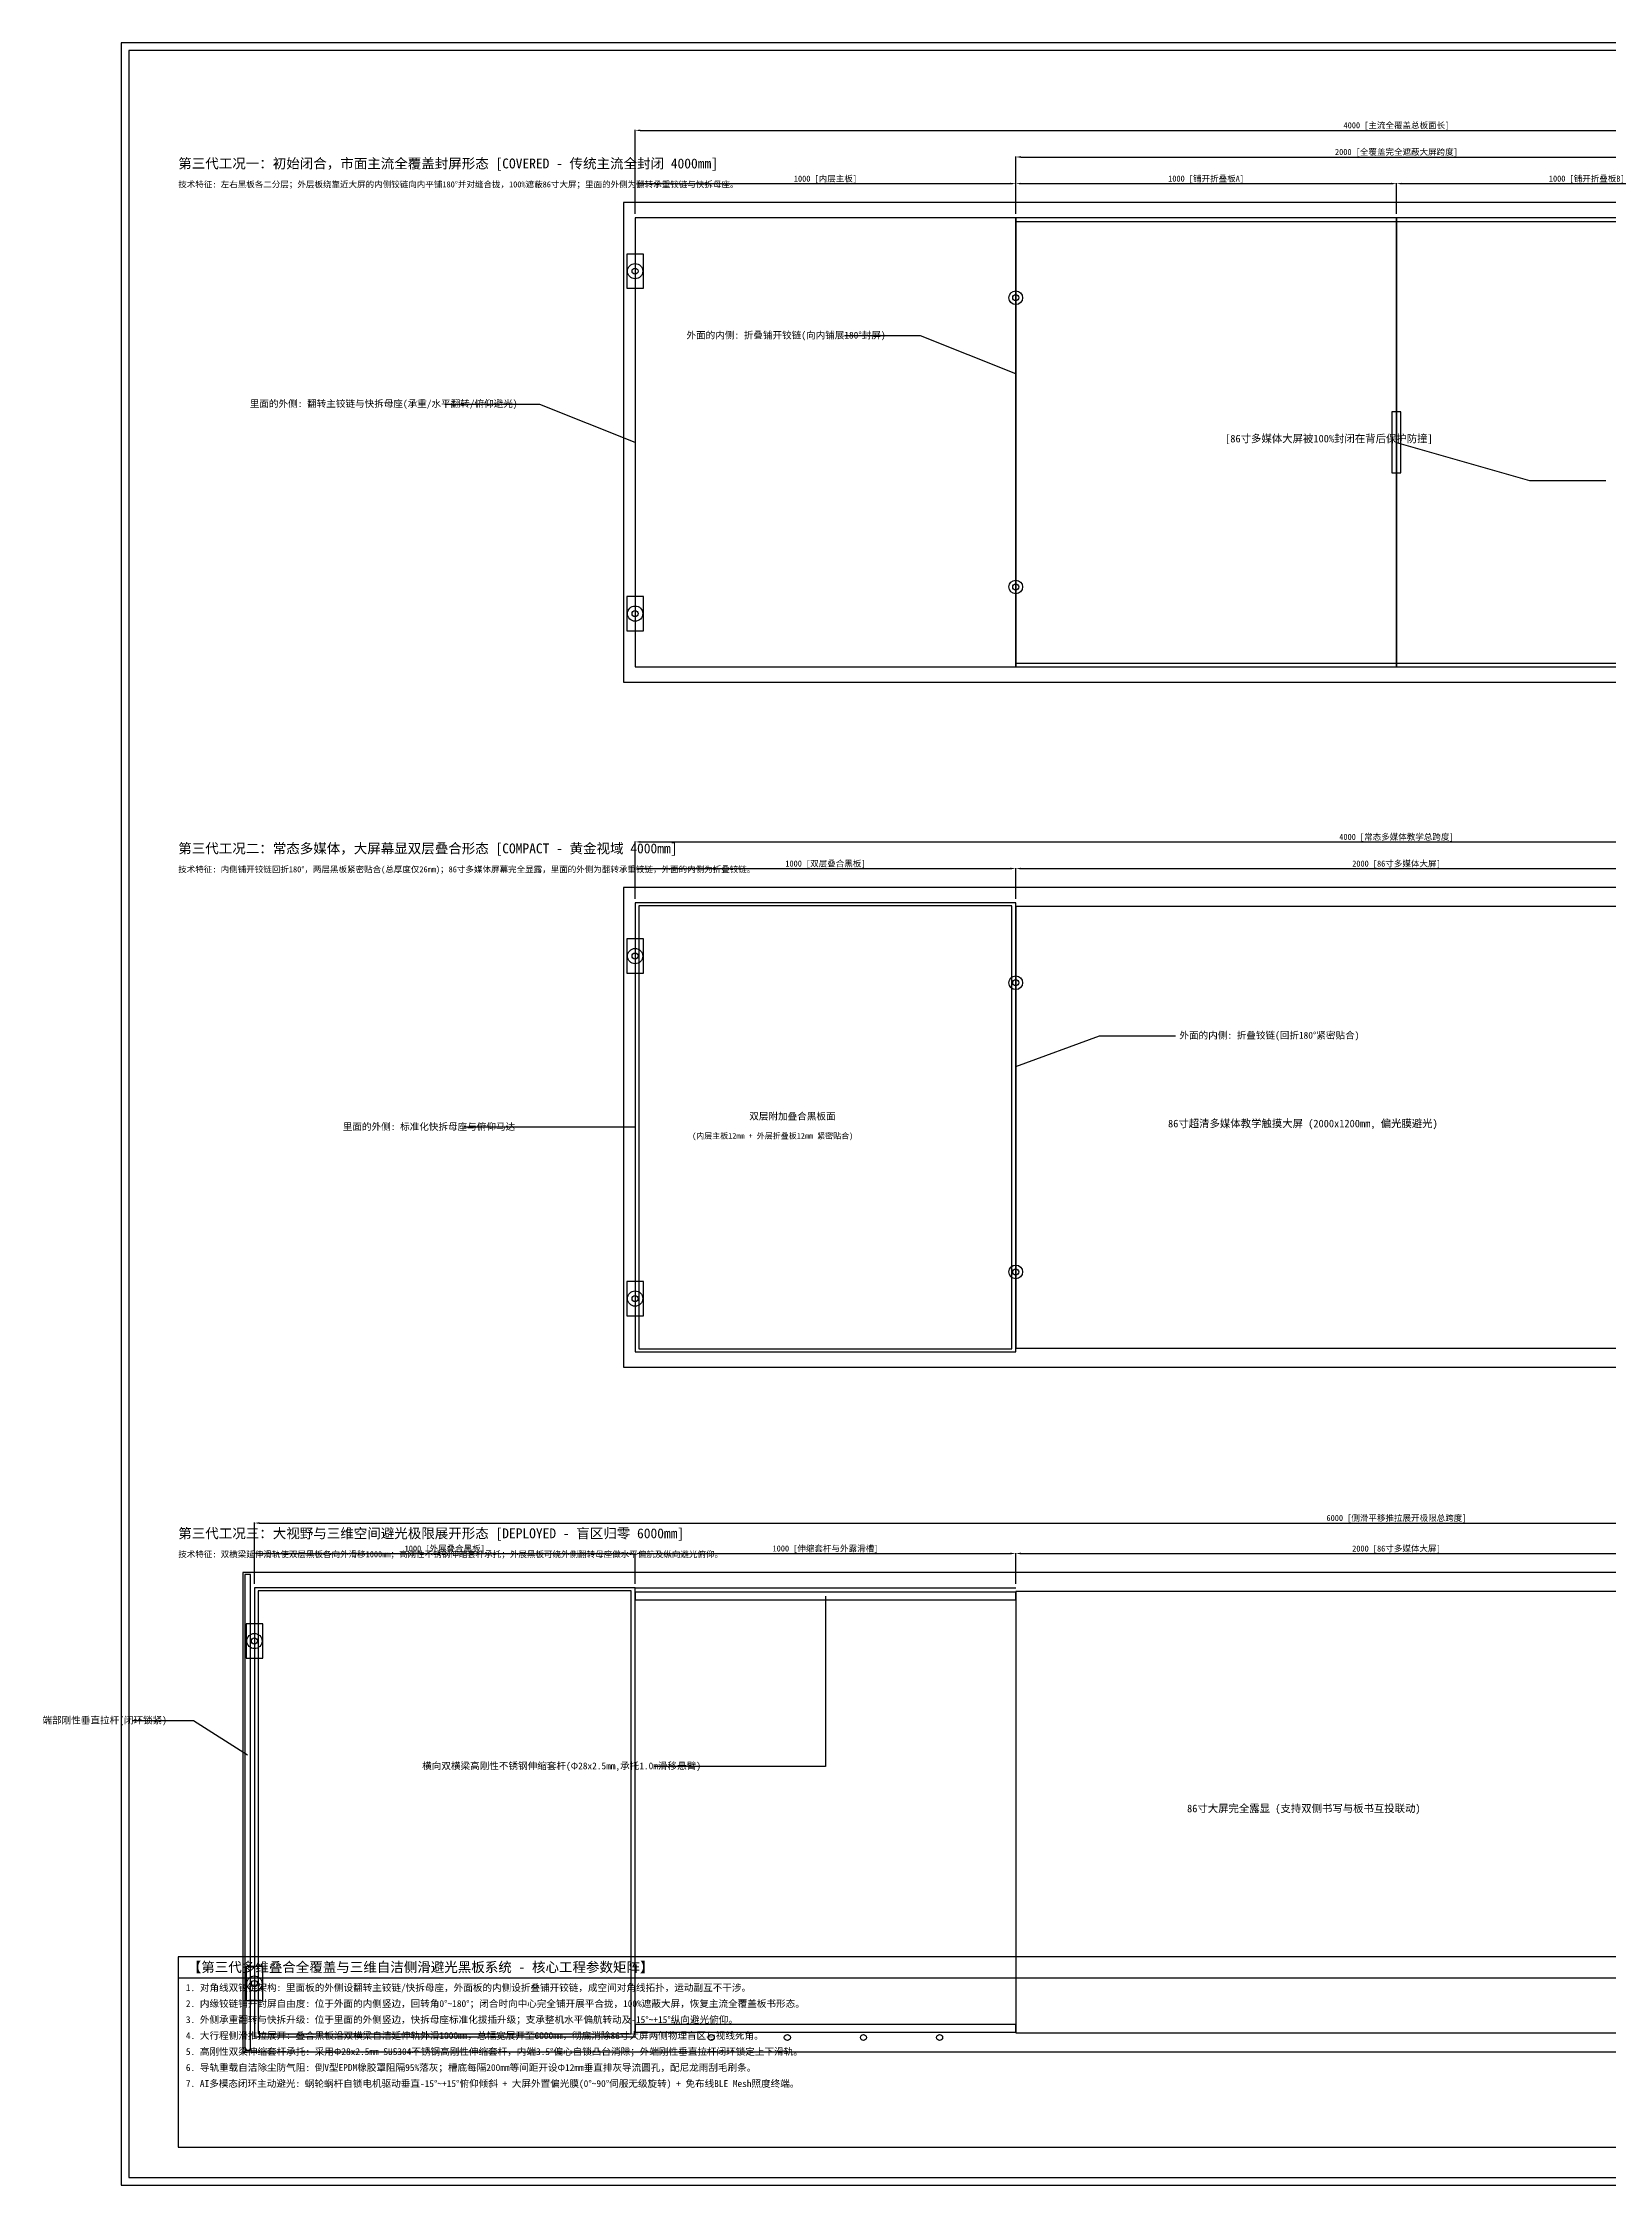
# Model space of a CAD drawing. Header units: millimetres. Extents: x -3556 to 6720, y -280 to 5350.
# Drawn here: x -3556 to 556, y -280 to 5350 of the extents above; entities that cross this region are included whole.
import ezdxf

# ---------------------------------------------------------------- set-up
doc = ezdxf.new("R2010")
doc.units = ezdxf.units.MM
for name, color, linetype in [('01_FRAME_外框型材', 8, 'Continuous'), ('02_SCREEN_多媒体屏', 5, 'Continuous'), ('03_OUTER_BOARD_外主板', 3, 'Continuous'), ('04_INNER_BOARD_内附板', 2, 'Continuous'), ('05_INNER_HINGE_内缘铰链', 6, 'Continuous'), ('06_EXT_RAIL_延伸构件', 1, 'Continuous'), ('07_PITCH_YAW_运动副', 4, 'Continuous'), ('08_DIMS_尺寸标注', 1, 'Continuous'), ('09_TEXT_技术说明', 7, 'Continuous')]:
    doc.layers.add(name, color=color, linetype=linetype)
doc.styles.add('STYLE_GB_CN', font='simhei.ttf')
doc.dimstyles.new('ISO-25', dxfattribs={"dimtxt": 2.5, "dimasz": 2.5, "dimexe": 1.25, "dimexo": 0.625, "dimtad": 1, "dimdsep": 46, "dimtxsty": 'Standard', "dimcen": 2.5, "dimadec": 0, "dimazin": 0, "dimtfac": 1, "dimtmove": 0, "dimatfit": 3, "dimfxl": 1, "dimarcsym": 0})

# ---------------------------------------------------------------- blocks, each defined once
blk = doc.blocks.new('*D1')
at = {"layer": '08_DIMS_尺寸标注', "color": 0, "lineweight": -2, "transparency": 16777216}
for p, q in [((-2000, 4900.6), (-2000, 4981.2)), ((-1986, 4980), (-1014, 4980)), ((-1000, 4900.6), (-1000, 4981.2))]:
    blk.add_line(p, q, dxfattribs=at)
at = {"layer": '08_DIMS_尺寸标注', "color": 0, "transparency": 16777216}
for points in [[(-1986, 4982.3), (-1986, 4977.7), (-2000, 4980)], [(-1014, 4982.3), (-1014, 4977.7), (-1000, 4980)]]:
    blk.add_solid(points, dxfattribs=at)
at = {"layer": 'Defpoints', "color": 0, "transparency": 16777216}
for p in [(-1000, 4980), (-2000, 4900), (-1000, 4900)]:
    blk.add_point(p, dxfattribs=at)
at = {"layer": '08_DIMS_尺寸标注', "color": 0, "transparency": 16777216, "insert": (-1500, 4991.2), "char_height": 16, "attachment_point": 5, "style": 'STYLE_GB_CN'}
blk.add_mtext('1000 [内层主板]', dxfattribs=at)
blk = doc.blocks.new('*D2')
at = {"layer": '08_DIMS_尺寸标注', "color": 0, "lineweight": -2, "transparency": 16777216}
for p, q in [((-1000, 4900.6), (-1000, 4981.2)), ((-986, 4980), (-14, 4980)), ((0, 4900.6), (0, 4981.2))]:
    blk.add_line(p, q, dxfattribs=at)
at = {"layer": '08_DIMS_尺寸标注', "color": 0, "transparency": 16777216}
for points in [[(-986, 4982.3), (-986, 4977.7), (-1000, 4980)], [(-14, 4982.3), (-14, 4977.7), (0, 4980)]]:
    blk.add_solid(points, dxfattribs=at)
at = {"layer": 'Defpoints', "color": 0, "transparency": 16777216}
for p in [(0, 4980), (-1000, 4900), (0, 4900)]:
    blk.add_point(p, dxfattribs=at)
at = {"layer": '08_DIMS_尺寸标注', "color": 0, "transparency": 16777216, "insert": (-500, 4991.3), "char_height": 16, "attachment_point": 5, "style": 'STYLE_GB_CN'}
blk.add_mtext('1000 [铺开折叠板A]', dxfattribs=at)
blk = doc.blocks.new('*D3')
at = {"layer": '08_DIMS_尺寸标注', "color": 0, "lineweight": -2, "transparency": 16777216}
for p, q in [((0, 4900.6), (0, 4981.2)), ((14, 4980), (986, 4980)), ((1000, 4900.6), (1000, 4981.2))]:
    blk.add_line(p, q, dxfattribs=at)
at = {"layer": '08_DIMS_尺寸标注', "color": 0, "transparency": 16777216}
for points in [[(14, 4982.3), (14, 4977.7), (0, 4980)], [(986, 4982.3), (986, 4977.7), (1000, 4980)]]:
    blk.add_solid(points, dxfattribs=at)
at = {"layer": 'Defpoints', "color": 0, "transparency": 16777216}
for p in [(1000, 4980), (0, 4900), (1000, 4900)]:
    blk.add_point(p, dxfattribs=at)
at = {"layer": '08_DIMS_尺寸标注', "color": 0, "transparency": 16777216, "insert": (500, 4991.3), "char_height": 16, "attachment_point": 5, "style": 'STYLE_GB_CN'}
blk.add_mtext('1000 [铺开折叠板B]', dxfattribs=at)
blk = doc.blocks.new('*D5')
at = {"layer": '08_DIMS_尺寸标注', "color": 0, "lineweight": -2, "transparency": 16777216}
for p, q in [((-1000, 4900.6), (-1000, 5051.2)), ((-986, 5050), (986, 5050)), ((1000, 4900.6), (1000, 5051.2))]:
    blk.add_line(p, q, dxfattribs=at)
at = {"layer": '08_DIMS_尺寸标注', "color": 0, "transparency": 16777216}
for points in [[(-986, 5052.3), (-986, 5047.7), (-1000, 5050)], [(986, 5052.3), (986, 5047.7), (1000, 5050)]]:
    blk.add_solid(points, dxfattribs=at)
at = {"layer": 'Defpoints', "color": 0, "transparency": 16777216}
for p in [(1000, 5050), (-1000, 4900), (1000, 4900)]:
    blk.add_point(p, dxfattribs=at)
at = {"layer": '08_DIMS_尺寸标注', "color": 0, "transparency": 16777216, "insert": (0, 5061.4), "char_height": 16, "attachment_point": 5, "style": 'STYLE_GB_CN'}
blk.add_mtext('2000 [全覆盖完全遮蔽大屏跨度]', dxfattribs=at)
blk = doc.blocks.new('*D6')
at = {"layer": '08_DIMS_尺寸标注', "color": 0, "lineweight": -2, "transparency": 16777216}
for p, q in [((-2000, 4900.6), (-2000, 5121.2)), ((-1986, 5120), (1986, 5120)), ((2000, 4900.6), (2000, 5121.2))]:
    blk.add_line(p, q, dxfattribs=at)
at = {"layer": '08_DIMS_尺寸标注', "color": 0, "transparency": 16777216}
for points in [[(-1986, 5122.3), (-1986, 5117.7), (-2000, 5120)], [(1986, 5122.3), (1986, 5117.7), (2000, 5120)]]:
    blk.add_solid(points, dxfattribs=at)
at = {"layer": 'Defpoints', "color": 0, "transparency": 16777216}
for p in [(2000, 5120), (-2000, 4900), (2000, 4900)]:
    blk.add_point(p, dxfattribs=at)
at = {"layer": '08_DIMS_尺寸标注', "color": 0, "transparency": 16777216, "insert": (0, 5131.4), "char_height": 16, "attachment_point": 5, "style": 'STYLE_GB_CN'}
blk.add_mtext('4000 [主流全覆盖总板面长]', dxfattribs=at)
blk = doc.blocks.new('*D7')
at = {"layer": '08_DIMS_尺寸标注', "color": 0, "lineweight": -2, "transparency": 16777216}
for p, q in [((-2000, 3100.6), (-2000, 3181.2)), ((-1986, 3180), (-1014, 3180)), ((-1000, 3100.6), (-1000, 3181.2))]:
    blk.add_line(p, q, dxfattribs=at)
at = {"layer": '08_DIMS_尺寸标注', "color": 0, "transparency": 16777216}
for points in [[(-1986, 3182.3), (-1986, 3177.7), (-2000, 3180)], [(-1014, 3182.3), (-1014, 3177.7), (-1000, 3180)]]:
    blk.add_solid(points, dxfattribs=at)
at = {"layer": 'Defpoints', "color": 0, "transparency": 16777216}
for p in [(-1000, 3180), (-2000, 3100), (-1000, 3100)]:
    blk.add_point(p, dxfattribs=at)
at = {"layer": '08_DIMS_尺寸标注', "color": 0, "transparency": 16777216, "insert": (-1500, 3191.3), "char_height": 16, "attachment_point": 5, "style": 'STYLE_GB_CN'}
blk.add_mtext('1000 [双层叠合黑板]', dxfattribs=at)
blk = doc.blocks.new('*D8')
at = {"layer": '08_DIMS_尺寸标注', "color": 0, "lineweight": -2, "transparency": 16777216}
for p, q in [((-1000, 3100.6), (-1000, 3181.2)), ((-986, 3180), (986, 3180)), ((1000, 3100.6), (1000, 3181.2))]:
    blk.add_line(p, q, dxfattribs=at)
at = {"layer": '08_DIMS_尺寸标注', "color": 0, "transparency": 16777216}
for points in [[(-986, 3182.3), (-986, 3177.7), (-1000, 3180)], [(986, 3182.3), (986, 3177.7), (1000, 3180)]]:
    blk.add_solid(points, dxfattribs=at)
at = {"layer": 'Defpoints', "color": 0, "transparency": 16777216}
for p in [(1000, 3180), (-1000, 3100), (1000, 3100)]:
    blk.add_point(p, dxfattribs=at)
at = {"layer": '08_DIMS_尺寸标注', "color": 0, "transparency": 16777216, "insert": (0, 3191.2), "char_height": 16, "attachment_point": 5, "style": 'STYLE_GB_CN'}
blk.add_mtext('2000 [86寸多媒体大屏]', dxfattribs=at)
blk = doc.blocks.new('*D10')
at = {"layer": '08_DIMS_尺寸标注', "color": 0, "lineweight": -2, "transparency": 16777216}
for p, q in [((-2000, 3100.6), (-2000, 3251.2)), ((-1986, 3250), (1986, 3250)), ((2000, 3100.6), (2000, 3251.2))]:
    blk.add_line(p, q, dxfattribs=at)
at = {"layer": '08_DIMS_尺寸标注', "color": 0, "transparency": 16777216}
for points in [[(-1986, 3252.3), (-1986, 3247.7), (-2000, 3250)], [(1986, 3252.3), (1986, 3247.7), (2000, 3250)]]:
    blk.add_solid(points, dxfattribs=at)
at = {"layer": 'Defpoints', "color": 0, "transparency": 16777216}
for p in [(2000, 3250), (-2000, 3100), (2000, 3100)]:
    blk.add_point(p, dxfattribs=at)
at = {"layer": '08_DIMS_尺寸标注', "color": 0, "transparency": 16777216, "insert": (0, 3261.4), "char_height": 16, "attachment_point": 5, "style": 'STYLE_GB_CN'}
blk.add_mtext('4000 [常态多媒体教学总跨度]', dxfattribs=at)
blk = doc.blocks.new('*D11')
at = {"layer": '08_DIMS_尺寸标注', "color": 0, "lineweight": -2, "transparency": 16777216}
for p, q in [((-3000, 1300.6), (-3000, 1381.2)), ((-2986, 1380), (-2014, 1380)), ((-2000, 1300.6), (-2000, 1381.2))]:
    blk.add_line(p, q, dxfattribs=at)
at = {"layer": '08_DIMS_尺寸标注', "color": 0, "transparency": 16777216}
for points in [[(-2986, 1382.3), (-2986, 1377.7), (-3000, 1380)], [(-2014, 1382.3), (-2014, 1377.7), (-2000, 1380)]]:
    blk.add_solid(points, dxfattribs=at)
at = {"layer": 'Defpoints', "color": 0, "transparency": 16777216}
for p in [(-2000, 1380), (-3000, 1300), (-2000, 1300)]:
    blk.add_point(p, dxfattribs=at)
at = {"layer": '08_DIMS_尺寸标注', "color": 0, "transparency": 16777216, "insert": (-2500, 1391.3), "char_height": 16, "attachment_point": 5, "style": 'STYLE_GB_CN'}
blk.add_mtext('1000 [外展叠合黑板]', dxfattribs=at)
blk = doc.blocks.new('*D12')
at = {"layer": '08_DIMS_尺寸标注', "color": 0, "lineweight": -2, "transparency": 16777216}
for p, q in [((-2000, 1300.6), (-2000, 1381.2)), ((-1986, 1380), (-1014, 1380)), ((-1000, 1300.6), (-1000, 1381.2))]:
    blk.add_line(p, q, dxfattribs=at)
at = {"layer": '08_DIMS_尺寸标注', "color": 0, "transparency": 16777216}
for points in [[(-1986, 1382.3), (-1986, 1377.7), (-2000, 1380)], [(-1014, 1382.3), (-1014, 1377.7), (-1000, 1380)]]:
    blk.add_solid(points, dxfattribs=at)
at = {"layer": 'Defpoints', "color": 0, "transparency": 16777216}
for p in [(-1000, 1380), (-2000, 1300), (-1000, 1300)]:
    blk.add_point(p, dxfattribs=at)
at = {"layer": '08_DIMS_尺寸标注', "color": 0, "transparency": 16777216, "insert": (-1500, 1391.4), "char_height": 16, "attachment_point": 5, "style": 'STYLE_GB_CN'}
blk.add_mtext('1000 [伸缩套杆与外露滑槽]', dxfattribs=at)
blk = doc.blocks.new('*D13')
at = {"layer": '08_DIMS_尺寸标注', "color": 0, "lineweight": -2, "transparency": 16777216}
for p, q in [((-1000, 1300.6), (-1000, 1381.2)), ((-986, 1380), (986, 1380)), ((1000, 1300.6), (1000, 1381.2))]:
    blk.add_line(p, q, dxfattribs=at)
at = {"layer": '08_DIMS_尺寸标注', "color": 0, "transparency": 16777216}
for points in [[(-986, 1382.3), (-986, 1377.7), (-1000, 1380)], [(986, 1382.3), (986, 1377.7), (1000, 1380)]]:
    blk.add_solid(points, dxfattribs=at)
at = {"layer": 'Defpoints', "color": 0, "transparency": 16777216}
for p in [(1000, 1380), (-1000, 1300), (1000, 1300)]:
    blk.add_point(p, dxfattribs=at)
at = {"layer": '08_DIMS_尺寸标注', "color": 0, "transparency": 16777216, "insert": (0, 1391.2), "char_height": 16, "attachment_point": 5, "style": 'STYLE_GB_CN'}
blk.add_mtext('2000 [86寸多媒体大屏]', dxfattribs=at)
blk = doc.blocks.new('*D16')
at = {"layer": '08_DIMS_尺寸标注', "color": 0, "lineweight": -2, "transparency": 16777216}
for p, q in [((-3000, 1300.6), (-3000, 1461.2)), ((-2986, 1460), (2986, 1460)), ((3000, 1300.6), (3000, 1461.2))]:
    blk.add_line(p, q, dxfattribs=at)
at = {"layer": '08_DIMS_尺寸标注', "color": 0, "transparency": 16777216}
for points in [[(-2986, 1462.3), (-2986, 1457.7), (-3000, 1460)], [(2986, 1462.3), (2986, 1457.7), (3000, 1460)]]:
    blk.add_solid(points, dxfattribs=at)
at = {"layer": 'Defpoints', "color": 0, "transparency": 16777216}
for p in [(3000, 1460), (-3000, 1300), (3000, 1300)]:
    blk.add_point(p, dxfattribs=at)
at = {"layer": '08_DIMS_尺寸标注', "color": 0, "transparency": 16777216, "insert": (0, 1471.4), "char_height": 16, "attachment_point": 5, "style": 'STYLE_GB_CN'}
blk.add_mtext('6000 [侧滑平移推拉展开极限总跨度]', dxfattribs=at)
blk = doc.blocks.new('*D17')
at = {"layer": '08_DIMS_尺寸标注', "color": 0, "lineweight": -2, "transparency": 16777216}
for p, q in [((-2000, 4900.6), (-2000, 4981.2)), ((-1986, 4980), (-1014, 4980)), ((-1000, 4900.6), (-1000, 4981.2))]:
    blk.add_line(p, q, dxfattribs=at)
at = {"layer": '08_DIMS_尺寸标注', "color": 0, "transparency": 16777216}
for points in [[(-1986, 4982.3), (-1986, 4977.7), (-2000, 4980)], [(-1014, 4982.3), (-1014, 4977.7), (-1000, 4980)]]:
    blk.add_solid(points, dxfattribs=at)
at = {"layer": 'Defpoints', "color": 0, "transparency": 16777216}
for p in [(-1000, 4980), (-2000, 4900), (-1000, 4900)]:
    blk.add_point(p, dxfattribs=at)
at = {"layer": '08_DIMS_尺寸标注', "color": 0, "transparency": 16777216, "insert": (-1500, 4991.2), "char_height": 16, "attachment_point": 5, "style": 'STYLE_GB_CN'}
blk.add_mtext('1000 [内层主板]', dxfattribs=at)
blk = doc.blocks.new('*D18')
at = {"layer": '08_DIMS_尺寸标注', "color": 0, "lineweight": -2, "transparency": 16777216}
for p, q in [((-1000, 4900.6), (-1000, 4981.2)), ((-986, 4980), (-14, 4980)), ((0, 4900.6), (0, 4981.2))]:
    blk.add_line(p, q, dxfattribs=at)
at = {"layer": '08_DIMS_尺寸标注', "color": 0, "transparency": 16777216}
for points in [[(-986, 4982.3), (-986, 4977.7), (-1000, 4980)], [(-14, 4982.3), (-14, 4977.7), (0, 4980)]]:
    blk.add_solid(points, dxfattribs=at)
at = {"layer": 'Defpoints', "color": 0, "transparency": 16777216}
for p in [(0, 4980), (-1000, 4900), (0, 4900)]:
    blk.add_point(p, dxfattribs=at)
at = {"layer": '08_DIMS_尺寸标注', "color": 0, "transparency": 16777216, "insert": (-500, 4991.3), "char_height": 16, "attachment_point": 5, "style": 'STYLE_GB_CN'}
blk.add_mtext('1000 [铺开折叠板A]', dxfattribs=at)
blk = doc.blocks.new('*D19')
at = {"layer": '08_DIMS_尺寸标注', "color": 0, "lineweight": -2, "transparency": 16777216}
for p, q in [((0, 4900.6), (0, 4981.2)), ((14, 4980), (986, 4980)), ((1000, 4900.6), (1000, 4981.2))]:
    blk.add_line(p, q, dxfattribs=at)
at = {"layer": '08_DIMS_尺寸标注', "color": 0, "transparency": 16777216}
for points in [[(14, 4982.3), (14, 4977.7), (0, 4980)], [(986, 4982.3), (986, 4977.7), (1000, 4980)]]:
    blk.add_solid(points, dxfattribs=at)
at = {"layer": 'Defpoints', "color": 0, "transparency": 16777216}
for p in [(1000, 4980), (0, 4900), (1000, 4900)]:
    blk.add_point(p, dxfattribs=at)
at = {"layer": '08_DIMS_尺寸标注', "color": 0, "transparency": 16777216, "insert": (500, 4991.3), "char_height": 16, "attachment_point": 5, "style": 'STYLE_GB_CN'}
blk.add_mtext('1000 [铺开折叠板B]', dxfattribs=at)
blk = doc.blocks.new('*D21')
at = {"layer": '08_DIMS_尺寸标注', "color": 0, "lineweight": -2, "transparency": 16777216}
for p, q in [((-1000, 4900.6), (-1000, 5051.2)), ((-986, 5050), (986, 5050)), ((1000, 4900.6), (1000, 5051.2))]:
    blk.add_line(p, q, dxfattribs=at)
at = {"layer": '08_DIMS_尺寸标注', "color": 0, "transparency": 16777216}
for points in [[(-986, 5052.3), (-986, 5047.7), (-1000, 5050)], [(986, 5052.3), (986, 5047.7), (1000, 5050)]]:
    blk.add_solid(points, dxfattribs=at)
at = {"layer": 'Defpoints', "color": 0, "transparency": 16777216}
for p in [(1000, 5050), (-1000, 4900), (1000, 4900)]:
    blk.add_point(p, dxfattribs=at)
at = {"layer": '08_DIMS_尺寸标注', "color": 0, "transparency": 16777216, "insert": (0, 5061.4), "char_height": 16, "attachment_point": 5, "style": 'STYLE_GB_CN'}
blk.add_mtext('2000 [全覆盖完全遮蔽大屏跨度]', dxfattribs=at)
blk = doc.blocks.new('*D22')
at = {"layer": '08_DIMS_尺寸标注', "color": 0, "lineweight": -2, "transparency": 16777216}
for p, q in [((-2000, 4900.6), (-2000, 5121.2)), ((-1986, 5120), (1986, 5120)), ((2000, 4900.6), (2000, 5121.2))]:
    blk.add_line(p, q, dxfattribs=at)
at = {"layer": '08_DIMS_尺寸标注', "color": 0, "transparency": 16777216}
for points in [[(-1986, 5122.3), (-1986, 5117.7), (-2000, 5120)], [(1986, 5122.3), (1986, 5117.7), (2000, 5120)]]:
    blk.add_solid(points, dxfattribs=at)
at = {"layer": 'Defpoints', "color": 0, "transparency": 16777216}
for p in [(2000, 5120), (-2000, 4900), (2000, 4900)]:
    blk.add_point(p, dxfattribs=at)
at = {"layer": '08_DIMS_尺寸标注', "color": 0, "transparency": 16777216, "insert": (0, 5131.4), "char_height": 16, "attachment_point": 5, "style": 'STYLE_GB_CN'}
blk.add_mtext('4000 [主流全覆盖总板面长]', dxfattribs=at)
blk = doc.blocks.new('*D23')
at = {"layer": '08_DIMS_尺寸标注', "color": 0, "lineweight": -2, "transparency": 16777216}
for p, q in [((-2000, 3100.6), (-2000, 3181.2)), ((-1986, 3180), (-1014, 3180)), ((-1000, 3100.6), (-1000, 3181.2))]:
    blk.add_line(p, q, dxfattribs=at)
at = {"layer": '08_DIMS_尺寸标注', "color": 0, "transparency": 16777216}
for points in [[(-1986, 3182.3), (-1986, 3177.7), (-2000, 3180)], [(-1014, 3182.3), (-1014, 3177.7), (-1000, 3180)]]:
    blk.add_solid(points, dxfattribs=at)
at = {"layer": 'Defpoints', "color": 0, "transparency": 16777216}
for p in [(-1000, 3180), (-2000, 3100), (-1000, 3100)]:
    blk.add_point(p, dxfattribs=at)
at = {"layer": '08_DIMS_尺寸标注', "color": 0, "transparency": 16777216, "insert": (-1500, 3191.3), "char_height": 16, "attachment_point": 5, "style": 'STYLE_GB_CN'}
blk.add_mtext('1000 [双层叠合黑板]', dxfattribs=at)
blk = doc.blocks.new('*D24')
at = {"layer": '08_DIMS_尺寸标注', "color": 0, "lineweight": -2, "transparency": 16777216}
for p, q in [((-1000, 3100.6), (-1000, 3181.2)), ((-986, 3180), (986, 3180)), ((1000, 3100.6), (1000, 3181.2))]:
    blk.add_line(p, q, dxfattribs=at)
at = {"layer": '08_DIMS_尺寸标注', "color": 0, "transparency": 16777216}
for points in [[(-986, 3182.3), (-986, 3177.7), (-1000, 3180)], [(986, 3182.3), (986, 3177.7), (1000, 3180)]]:
    blk.add_solid(points, dxfattribs=at)
at = {"layer": 'Defpoints', "color": 0, "transparency": 16777216}
for p in [(1000, 3180), (-1000, 3100), (1000, 3100)]:
    blk.add_point(p, dxfattribs=at)
at = {"layer": '08_DIMS_尺寸标注', "color": 0, "transparency": 16777216, "insert": (0, 3191.2), "char_height": 16, "attachment_point": 5, "style": 'STYLE_GB_CN'}
blk.add_mtext('2000 [86寸多媒体大屏]', dxfattribs=at)
blk = doc.blocks.new('*D26')
at = {"layer": '08_DIMS_尺寸标注', "color": 0, "lineweight": -2, "transparency": 16777216}
for p, q in [((-2000, 3100.6), (-2000, 3251.2)), ((-1986, 3250), (1986, 3250)), ((2000, 3100.6), (2000, 3251.2))]:
    blk.add_line(p, q, dxfattribs=at)
at = {"layer": '08_DIMS_尺寸标注', "color": 0, "transparency": 16777216}
for points in [[(-1986, 3252.3), (-1986, 3247.7), (-2000, 3250)], [(1986, 3252.3), (1986, 3247.7), (2000, 3250)]]:
    blk.add_solid(points, dxfattribs=at)
at = {"layer": 'Defpoints', "color": 0, "transparency": 16777216}
for p in [(2000, 3250), (-2000, 3100), (2000, 3100)]:
    blk.add_point(p, dxfattribs=at)
at = {"layer": '08_DIMS_尺寸标注', "color": 0, "transparency": 16777216, "insert": (0, 3261.4), "char_height": 16, "attachment_point": 5, "style": 'STYLE_GB_CN'}
blk.add_mtext('4000 [常态多媒体教学总跨度]', dxfattribs=at)
blk = doc.blocks.new('*D27')
at = {"layer": '08_DIMS_尺寸标注', "color": 0, "lineweight": -2, "transparency": 16777216}
for p, q in [((-3000, 1300.6), (-3000, 1381.2)), ((-2986, 1380), (-2014, 1380)), ((-2000, 1300.6), (-2000, 1381.2))]:
    blk.add_line(p, q, dxfattribs=at)
at = {"layer": '08_DIMS_尺寸标注', "color": 0, "transparency": 16777216}
for points in [[(-2986, 1382.3), (-2986, 1377.7), (-3000, 1380)], [(-2014, 1382.3), (-2014, 1377.7), (-2000, 1380)]]:
    blk.add_solid(points, dxfattribs=at)
at = {"layer": 'Defpoints', "color": 0, "transparency": 16777216}
for p in [(-2000, 1380), (-3000, 1300), (-2000, 1300)]:
    blk.add_point(p, dxfattribs=at)
at = {"layer": '08_DIMS_尺寸标注', "color": 0, "transparency": 16777216, "insert": (-2500, 1391.3), "char_height": 16, "attachment_point": 5, "style": 'STYLE_GB_CN'}
blk.add_mtext('1000 [外展叠合黑板]', dxfattribs=at)
blk = doc.blocks.new('*D28')
at = {"layer": '08_DIMS_尺寸标注', "color": 0, "lineweight": -2, "transparency": 16777216}
for p, q in [((-2000, 1300.6), (-2000, 1381.2)), ((-1986, 1380), (-1014, 1380)), ((-1000, 1300.6), (-1000, 1381.2))]:
    blk.add_line(p, q, dxfattribs=at)
at = {"layer": '08_DIMS_尺寸标注', "color": 0, "transparency": 16777216}
for points in [[(-1986, 1382.3), (-1986, 1377.7), (-2000, 1380)], [(-1014, 1382.3), (-1014, 1377.7), (-1000, 1380)]]:
    blk.add_solid(points, dxfattribs=at)
at = {"layer": 'Defpoints', "color": 0, "transparency": 16777216}
for p in [(-1000, 1380), (-2000, 1300), (-1000, 1300)]:
    blk.add_point(p, dxfattribs=at)
at = {"layer": '08_DIMS_尺寸标注', "color": 0, "transparency": 16777216, "insert": (-1500, 1391.4), "char_height": 16, "attachment_point": 5, "style": 'STYLE_GB_CN'}
blk.add_mtext('1000 [伸缩套杆与外露滑槽]', dxfattribs=at)
blk = doc.blocks.new('*D29')
at = {"layer": '08_DIMS_尺寸标注', "color": 0, "lineweight": -2, "transparency": 16777216}
for p, q in [((-1000, 1300.6), (-1000, 1381.2)), ((-986, 1380), (986, 1380)), ((1000, 1300.6), (1000, 1381.2))]:
    blk.add_line(p, q, dxfattribs=at)
at = {"layer": '08_DIMS_尺寸标注', "color": 0, "transparency": 16777216}
for points in [[(-986, 1382.3), (-986, 1377.7), (-1000, 1380)], [(986, 1382.3), (986, 1377.7), (1000, 1380)]]:
    blk.add_solid(points, dxfattribs=at)
at = {"layer": 'Defpoints', "color": 0, "transparency": 16777216}
for p in [(1000, 1380), (-1000, 1300), (1000, 1300)]:
    blk.add_point(p, dxfattribs=at)
at = {"layer": '08_DIMS_尺寸标注', "color": 0, "transparency": 16777216, "insert": (0, 1391.2), "char_height": 16, "attachment_point": 5, "style": 'STYLE_GB_CN'}
blk.add_mtext('2000 [86寸多媒体大屏]', dxfattribs=at)
blk = doc.blocks.new('*D32')
at = {"layer": '08_DIMS_尺寸标注', "color": 0, "lineweight": -2, "transparency": 16777216}
for p, q in [((-3000, 1300.6), (-3000, 1461.2)), ((-2986, 1460), (2986, 1460)), ((3000, 1300.6), (3000, 1461.2))]:
    blk.add_line(p, q, dxfattribs=at)
at = {"layer": '08_DIMS_尺寸标注', "color": 0, "transparency": 16777216}
for points in [[(-2986, 1462.3), (-2986, 1457.7), (-3000, 1460)], [(2986, 1462.3), (2986, 1457.7), (3000, 1460)]]:
    blk.add_solid(points, dxfattribs=at)
at = {"layer": 'Defpoints', "color": 0, "transparency": 16777216}
for p in [(3000, 1460), (-3000, 1300), (3000, 1300)]:
    blk.add_point(p, dxfattribs=at)
at = {"layer": '08_DIMS_尺寸标注', "color": 0, "transparency": 16777216, "insert": (0, 1471.4), "char_height": 16, "attachment_point": 5, "style": 'STYLE_GB_CN'}
blk.add_mtext('6000 [侧滑平移推拉展开极限总跨度]', dxfattribs=at)

msp = doc.modelspace()

# ---------------------------------------------------------------- linework, layer by layer
at = {"layer": '01_FRAME_外框型材', "color": 8}
msp.add_line((-3200, 265), (1300, 265), dxfattribs=at)
msp.add_line((-3200, 265), (1300, 265), dxfattribs=at)
for points in [[(-3350, -280), (6720, -280), (6720, 5350), (-3350, 5350)], [(-3350, -280), (6720, -280), (6720, 5350), (-3350, 5350)], [(-3330, -260), (6700, -260), (6700, 5330), (-3330, 5330)], [(-3330, -260), (6700, -260), (6700, 5330), (-3330, 5330)], [(-2030, 3670), (2030, 3670), (2030, 4930), (-2030, 4930)], [(-2030, 3670), (2030, 3670), (2030, 4930), (-2030, 4930)], [(-12, 4220), (12, 4220), (12, 4380), (-12, 4380)], [(-12, 4220), (12, 4220), (12, 4380), (-12, 4380)], [(-2030, 1870), (2030, 1870), (2030, 3130), (-2030, 3130)], [(-2030, 1870), (2030, 1870), (2030, 3130), (-2030, 3130)], [(-3030, 70), (3030, 70), (3030, 1330), (-3030, 1330)], [(-3030, 70), (3030, 70), (3030, 1330), (-3030, 1330)], [(-3200, -180), (1300, -180), (1300, 320), (-3200, 320)], [(-3200, -180), (1300, -180), (1300, 320), (-3200, 320)]]:
    msp.add_lwpolyline(points, close=True, dxfattribs=at)
at = {"layer": '02_SCREEN_多媒体屏', "color": 5}
for points in [[(-1000, 3720), (1000, 3720), (1000, 4880), (-1000, 4880)], [(-1000, 3720), (1000, 3720), (1000, 4880), (-1000, 4880)], [(-1000, 1920), (1000, 1920), (1000, 3080), (-1000, 3080)], [(-1000, 1920), (1000, 1920), (1000, 3080), (-1000, 3080)], [(-1000, 120), (1000, 120), (1000, 1280), (-1000, 1280)], [(-1000, 120), (1000, 120), (1000, 1280), (-1000, 1280)]]:
    msp.add_lwpolyline(points, close=True, dxfattribs=at)
at = {"layer": '03_OUTER_BOARD_外主板', "color": 3}
for points in [[(-2000, 3710), (-1000, 3710), (-1000, 4890), (-2000, 4890)], [(-2000, 3710), (-1000, 3710), (-1000, 4890), (-2000, 4890)], [(-2000, 1910), (-1000, 1910), (-1000, 3090), (-2000, 3090)], [(-2000, 1910), (-1000, 1910), (-1000, 3090), (-2000, 3090)], [(-3000, 110), (-2000, 110), (-2000, 1290), (-3000, 1290)], [(-3000, 110), (-2000, 110), (-2000, 1290), (-3000, 1290)]]:
    msp.add_lwpolyline(points, close=True, dxfattribs=at)
at = {"layer": '04_INNER_BOARD_内附板', "color": 2}
for points in [[(-1000, 3710), (0, 3710), (0, 4890), (-1000, 4890)], [(-1000, 3710), (0, 3710), (0, 4890), (-1000, 4890)], [(0, 3710), (1000, 3710), (1000, 4890), (0, 4890)], [(0, 3710), (1000, 3710), (1000, 4890), (0, 4890)], [(-1990, 1918), (-1010, 1918), (-1010, 3082), (-1990, 3082)], [(-1990, 1918), (-1010, 1918), (-1010, 3082), (-1990, 3082)], [(-2990, 118), (-2010, 118), (-2010, 1282), (-2990, 1282)], [(-2990, 118), (-2010, 118), (-2010, 1282), (-2990, 1282)]]:
    msp.add_lwpolyline(points, close=True, dxfattribs=at)
at = {"layer": '05_INNER_HINGE_内缘铰链', "color": 6}
msp.add_line((-2000, 1290), (-1000, 1290), dxfattribs=at)
msp.add_line((-2000, 1290), (-1000, 1290), dxfattribs=at)
for centre, radius in [((-1000, 4680), 18), ((-1000, 4680), 18), ((-1000, 4680), 8), ((-1000, 4680), 8), ((-1000, 3920), 18), ((-1000, 3920), 18), ((-1000, 3920), 8), ((-1000, 3920), 8), ((-1000, 2880), 18), ((-1000, 2880), 18), ((-1000, 2880), 8), ((-1000, 2880), 8), ((-1000, 2120), 18), ((-1000, 2120), 18), ((-1000, 2120), 8), ((-1000, 2120), 8), ((-1800, 108), 8), ((-1800, 108), 8), ((-1600, 108), 8), ((-1600, 108), 8), ((-1400, 108), 8), ((-1400, 108), 8), ((-1200, 108), 8), ((-1200, 108), 8)]:
    msp.add_circle(centre, radius, dxfattribs=at)
at = {"layer": '06_EXT_RAIL_延伸构件', "color": 1}
for points in [[(-3025, 75), (-3010, 75), (-3010, 1325), (-3025, 1325)], [(-3025, 75), (-3010, 75), (-3010, 1325), (-3025, 1325)], [(-2000, 1258), (-1000, 1258), (-1000, 1278), (-2000, 1278)], [(-2000, 1258), (-1000, 1258), (-1000, 1278), (-2000, 1278)], [(-2000, 122), (-1000, 122), (-1000, 142), (-2000, 142)], [(-2000, 122), (-1000, 122), (-1000, 142), (-2000, 142)]]:
    msp.add_lwpolyline(points, close=True, dxfattribs=at)
at = {"layer": '07_PITCH_YAW_运动副', "color": 4}
for points in [[(-2022, 4705), (-1978, 4705), (-1978, 4795), (-2022, 4795)], [(-2022, 4705), (-1978, 4705), (-1978, 4795), (-2022, 4795)], [(-2022, 3805), (-1978, 3805), (-1978, 3895), (-2022, 3895)], [(-2022, 3805), (-1978, 3805), (-1978, 3895), (-2022, 3895)], [(-2022, 2905), (-1978, 2905), (-1978, 2995), (-2022, 2995)], [(-2022, 2905), (-1978, 2905), (-1978, 2995), (-2022, 2995)], [(-2022, 2005), (-1978, 2005), (-1978, 2095), (-2022, 2095)], [(-2022, 2005), (-1978, 2005), (-1978, 2095), (-2022, 2095)], [(-3022, 1105), (-2978, 1105), (-2978, 1195), (-3022, 1195)], [(-3022, 1105), (-2978, 1105), (-2978, 1195), (-3022, 1195)], [(-3022, 205), (-2978, 205), (-2978, 295), (-3022, 295)], [(-3022, 205), (-2978, 205), (-2978, 295), (-3022, 295)]]:
    msp.add_lwpolyline(points, close=True, dxfattribs=at)
for centre, radius in [((-2000, 4750), 20), ((-2000, 4750), 20), ((-2000, 4750), 8), ((-2000, 4750), 8), ((-2000, 3850), 20), ((-2000, 3850), 20), ((-2000, 3850), 8), ((-2000, 3850), 8), ((-2000, 2950), 20), ((-2000, 2950), 20), ((-2000, 2950), 8), ((-2000, 2950), 8), ((-2000, 2050), 20), ((-2000, 2050), 20), ((-2000, 2050), 8), ((-2000, 2050), 8), ((-3000, 1150), 20), ((-3000, 1150), 20), ((-3000, 1150), 8), ((-3000, 1150), 8), ((-3000, 250), 20), ((-3000, 250), 20), ((-3000, 250), 8), ((-3000, 250), 8)]:
    msp.add_circle(centre, radius, dxfattribs=at)
at = {"layer": '09_TEXT_技术说明'}
for p, q in [((-1250, 4580), (-1450, 4580)), ((-1250, 4580), (-1450, 4580)), ((-1000, 4480), (-1250, 4580)), ((-1000, 4480), (-1250, 4580)), ((-2250, 4400), (-2500, 4400)), ((-2250, 4400), (-2500, 4400)), ((-2000, 4300), (-2250, 4400)), ((-2000, 4300), (-2250, 4400)), ((0, 4300), (350, 4200)), ((0, 4300), (350, 4200)), ((350, 4200), (550, 4200)), ((350, 4200), (550, 4200)), ((-1000, 2660), (-780, 2740)), ((-1000, 2660), (-780, 2740)), ((-780, 2740), (-580, 2740)), ((-780, 2740), (-580, 2740)), ((-2250, 2500), (-2450, 2500)), ((-2250, 2500), (-2450, 2500)), ((-2000, 2500), (-2250, 2500)), ((-2000, 2500), (-2250, 2500)), ((-1500, 1268), (-1500, 820)), ((-1500, 1268), (-1500, 820)), ((-3160, 940), (-3320, 940)), ((-3160, 940), (-3320, 940)), ((-3018, 850), (-3160, 940)), ((-3018, 850), (-3160, 940)), ((-1500, 820), (-1950, 820)), ((-1500, 820), (-1950, 820))]:
    msp.add_line(p, q, dxfattribs=at)

# ---------------------------------------------------------------- texts
at = {"layer": '02_SCREEN_多媒体屏', "color": 5, "style": 'STYLE_GB_CN'}
for s, p in [('[86寸多媒体大屏被100%封闭在背后保护防撞]', (-450, 4300)), ('[86寸多媒体大屏被100%封闭在背后保护防撞]', (-450, 4300)), ('86寸超清多媒体教学触摸大屏 (2000x1200mm, 偏光膜避光)', (-600, 2500)), ('86寸超清多媒体教学触摸大屏 (2000x1200mm, 偏光膜避光)', (-600, 2500)), ('86寸大屏完全露显 (支持双侧书写与板书互投联动)', (-550, 700)), ('86寸大屏完全露显 (支持双侧书写与板书互投联动)', (-550, 700))]:
    msp.add_text(s, height=20, dxfattribs=at).set_placement(p)
at = {"layer": '03_OUTER_BOARD_外主板', "color": 3, "style": 'STYLE_GB_CN'}
msp.add_text('双层附加叠合黑板面', height=18, dxfattribs=at).set_placement((-1700, 2520))
msp.add_text('双层附加叠合黑板面', height=18, dxfattribs=at).set_placement((-1700, 2520))
at = {"layer": '04_INNER_BOARD_内附板', "color": 2, "style": 'STYLE_GB_CN'}
msp.add_text('(内层主板12mm + 外层折叠板12mm 紧密贴合)', height=15, dxfattribs=at).set_placement((-1850, 2470))
msp.add_text('(内层主板12mm + 外层折叠板12mm 紧密贴合)', height=15, dxfattribs=at).set_placement((-1850, 2470))
at = {"layer": '09_TEXT_技术说明', "color": 7, "style": 'STYLE_GB_CN'}
for s, height, p in [('第三代工况一：初始闭合，市面主流全覆盖封屏形态 [COVERED - 传统主流全封闭 4000mm]', 26, (-3200, 5020)), ('第三代工况一：初始闭合，市面主流全覆盖封屏形态 [COVERED - 传统主流全封闭 4000mm]', 26, (-3200, 5020)), ('技术特征: 左右黑板各二分层；外层板绕靠近大屏的内侧铰链向内平铺180°并对缝合拢，100%遮蔽86寸大屏；里面的外侧为翻转承重铰链与快拆母座。', 16, (-3200, 4970)), ('技术特征: 左右黑板各二分层；外层板绕靠近大屏的内侧铰链向内平铺180°并对缝合拢，100%遮蔽86寸大屏；里面的外侧为翻转承重铰链与快拆母座。', 16, (-3200, 4970)), ('第三代工况二：常态多媒体，大屏幕显双层叠合形态 [COMPACT - 黄金视域 4000mm]', 26, (-3200, 3220)), ('第三代工况二：常态多媒体，大屏幕显双层叠合形态 [COMPACT - 黄金视域 4000mm]', 26, (-3200, 3220)), ('技术特征: 内侧铺开铰链回折180°，两层黑板紧密贴合(总厚度仅26mm)；86寸多媒体屏幕完全显露，里面的外侧为翻转承重铰链，外面的内侧为折叠铰链。', 16, (-3200, 3170)), ('技术特征: 内侧铺开铰链回折180°，两层黑板紧密贴合(总厚度仅26mm)；86寸多媒体屏幕完全显露，里面的外侧为翻转承重铰链，外面的内侧为折叠铰链。', 16, (-3200, 3170)), ('第三代工况三：大视野与三维空间避光极限展开形态 [DEPLOYED - 盲区归零 6000mm]', 26, (-3200, 1420)), ('第三代工况三：大视野与三维空间避光极限展开形态 [DEPLOYED - 盲区归零 6000mm]', 26, (-3200, 1420)), ('技术特征: 双横梁延伸滑轨使双层黑板各向外滑移1000mm；高刚性不锈钢伸缩套杆承托；外展黑板可绕外侧翻转母座做水平偏航及纵向避光俯仰。', 16, (-3200, 1370)), ('技术特征: 双横梁延伸滑轨使双层黑板各向外滑移1000mm；高刚性不锈钢伸缩套杆承托；外展黑板可绕外侧翻转母座做水平偏航及纵向避光俯仰。', 16, (-3200, 1370)), ('【第三代多维叠合全覆盖与三维自洁侧滑避光黑板系统 - 核心工程参数矩阵】', 26, (-3175, 280)), ('【第三代多维叠合全覆盖与三维自洁侧滑避光黑板系统 - 核心工程参数矩阵】', 26, (-3175, 280)), ('1. 对角线双铰链架构: 里面板的外侧设翻转主铰链/快拆母座，外面板的内侧设折叠铺开铰链，成空间对角线拓扑，运动副互不干涉。', 18, (-3180, 230)), ('1. 对角线双铰链架构: 里面板的外侧设翻转主铰链/快拆母座，外面板的内侧设折叠铺开铰链，成空间对角线拓扑，运动副互不干涉。', 18, (-3180, 230)), ('2. 内缘铰链铺开封屏自由度: 位于外面的内侧竖边，回转角0°~180°；闭合时向中心完全铺开展平合拢，100%遮蔽大屏，恢复主流全覆盖板书形态。', 18, (-3180, 188)), ('2. 内缘铰链铺开封屏自由度: 位于外面的内侧竖边，回转角0°~180°；闭合时向中心完全铺开展平合拢，100%遮蔽大屏，恢复主流全覆盖板书形态。', 18, (-3180, 188)), ('4. 大行程侧滑推拉展开: 叠合黑板沿双横梁自洁延伸轨外滑1000mm，总幅宽展开至6000mm，彻底消除86寸大屏两侧物理盲区与视线死角。', 18, (-3180, 104)), ('4. 大行程侧滑推拉展开: 叠合黑板沿双横梁自洁延伸轨外滑1000mm，总幅宽展开至6000mm，彻底消除86寸大屏两侧物理盲区与视线死角。', 18, (-3180, 104)), ('3. 外侧承重翻转与快拆升级: 位于里面的外侧竖边，快拆母座标准化拔插升级；支承整机水平偏航转动及-15°~+15°纵向避光俯仰。', 18, (-3180, 146)), ('3. 外侧承重翻转与快拆升级: 位于里面的外侧竖边，快拆母座标准化拔插升级；支承整机水平偏航转动及-15°~+15°纵向避光俯仰。', 18, (-3180, 146)), ('5. 高刚性双梁伸缩套杆承托: 采用Φ28x2.5mm SUS304不锈钢高刚性伸缩套杆，内端3.5°偏心自锁凸台消隙；外端刚性垂直拉杆闭环锁定上下滑轨。', 18, (-3180, 62)), ('5. 高刚性双梁伸缩套杆承托: 采用Φ28x2.5mm SUS304不锈钢高刚性伸缩套杆，内端3.5°偏心自锁凸台消隙；外端刚性垂直拉杆闭环锁定上下滑轨。', 18, (-3180, 62)), ('6. 导轨重载自洁除尘防气阻: 倒V型EPDM橡胶罩阻隔95%落灰；槽底每隔200mm等间距开设Φ12mm垂直排灰导流圆孔，配尼龙雨刮毛刷条。', 18, (-3180, 20)), ('6. 导轨重载自洁除尘防气阻: 倒V型EPDM橡胶罩阻隔95%落灰；槽底每隔200mm等间距开设Φ12mm垂直排灰导流圆孔，配尼龙雨刮毛刷条。', 18, (-3180, 20)), ('7. AI多模态闭环主动避光: 蜗轮蜗杆自锁电机驱动垂直-15°~+15°俯仰倾斜 + 大屏外置偏光膜(0°~90°伺服无级旋转) + 免布线BLE Mesh照度终端。', 18, (-3180, -22)), ('7. AI多模态闭环主动避光: 蜗轮蜗杆自锁电机驱动垂直-15°~+15°俯仰倾斜 + 大屏外置偏光膜(0°~90°伺服无级旋转) + 免布线BLE Mesh照度终端。', 18, (-3180, -22))]:
    msp.add_text(s, height=height, dxfattribs=at).set_placement(p)
at = {"layer": '09_TEXT_技术说明', "style": 'STYLE_GB_CN'}
for s, p in [('外面的内侧: 折叠铺开铰链(向内铺展180°封屏)', (-1865, 4572.8)), ('外面的内侧: 折叠铺开铰链(向内铺展180°封屏)', (-1865, 4572.8)), ('里面的外侧: 翻转主铰链与快拆母座(承重/水平翻转/俯仰避光)', (-3012.2, 4392.8)), ('里面的外侧: 翻转主铰链与快拆母座(承重/水平翻转/俯仰避光)', (-3012.2, 4392.8)), ('外面的内侧: 折叠铰链(回折180°紧密贴合)', (-570, 2732.8)), ('外面的内侧: 折叠铰链(回折180°紧密贴合)', (-570, 2732.8)), ('里面的外侧: 标准化快拆母座与俯仰马达', (-2767.8, 2492.8)), ('里面的外侧: 标准化快拆母座与俯仰马达', (-2767.8, 2492.8)), ('端部刚性垂直拉杆(闭环锁紧)', (-3556.8, 932.8)), ('端部刚性垂直拉杆(闭环锁紧)', (-3556.8, 932.8)), ('横向双横梁高刚性不锈钢伸缩套杆(Φ28x2.5mm,承托1.0m滑移悬臂)', (-2559.4, 812.8)), ('横向双横梁高刚性不锈钢伸缩套杆(Φ28x2.5mm,承托1.0m滑移悬臂)', (-2559.4, 812.8))]:
    msp.add_text(s, height=18, dxfattribs=at).set_placement(p)

# ---------------------------------------------------------------- dimensions: what is measured, and where the dimension line sits
at = {"layer": '08_DIMS_尺寸标注'}
for p1, p2, distance, text, picture, middle in [((-2000, 4900), (2000, 4900), 220, '4000 [主流全覆盖总板面长]', '*D6', (0, 5131.412)), ((-2000, 4900), (2000, 4900), 220, '4000 [主流全覆盖总板面长]', '*D22', (0, 5131.412)), ((-1000, 4900), (1000, 4900), 150, '2000 [全覆盖完全遮蔽大屏跨度]', '*D5', (0, 5061.412)), ((-1000, 4900), (1000, 4900), 150, '2000 [全覆盖完全遮蔽大屏跨度]', '*D21', (0, 5061.412)), ((-2000, 4900), (-1000, 4900), 80, '1000 [内层主板]', '*D1', (-1500, 4991.232)), ((-2000, 4900), (-1000, 4900), 80, '1000 [内层主板]', '*D17', (-1500, 4991.232)), ((-1000, 4900), (0, 4900), 80, '1000 [铺开折叠板A]', '*D2', (-500, 4991.277)), ((-1000, 4900), (0, 4900), 80, '1000 [铺开折叠板A]', '*D18', (-500, 4991.277)), ((0, 4900), (1000, 4900), 80, '1000 [铺开折叠板B]', '*D3', (500, 4991.277)), ((0, 4900), (1000, 4900), 80, '1000 [铺开折叠板B]', '*D19', (500, 4991.277)), ((-2000, 3100), (2000, 3100), 150, '4000 [常态多媒体教学总跨度]', '*D10', (0, 3261.412)), ((-2000, 3100), (2000, 3100), 150, '4000 [常态多媒体教学总跨度]', '*D26', (0, 3261.412)), ((-2000, 3100), (-1000, 3100), 80, '1000 [双层叠合黑板]', '*D7', (-1500, 3191.277)), ((-2000, 3100), (-1000, 3100), 80, '1000 [双层叠合黑板]', '*D23', (-1500, 3191.277)), ((-1000, 3100), (1000, 3100), 80, '2000 [86寸多媒体大屏]', '*D8', (0, 3191.232)), ((-1000, 3100), (1000, 3100), 80, '2000 [86寸多媒体大屏]', '*D24', (0, 3191.232)), ((-3000, 1300), (3000, 1300), 160, '6000 [侧滑平移推拉展开极限总跨度]', '*D16', (0, 1471.367)), ((-3000, 1300), (3000, 1300), 160, '6000 [侧滑平移推拉展开极限总跨度]', '*D32', (0, 1471.367)), ((-3000, 1300), (-2000, 1300), 80, '1000 [外展叠合黑板]', '*D11', (-2500, 1391.277)), ((-3000, 1300), (-2000, 1300), 80, '1000 [外展叠合黑板]', '*D27', (-2500, 1391.277)), ((-2000, 1300), (-1000, 1300), 80, '1000 [伸缩套杆与外露滑槽]', '*D12', (-1500, 1391.412)), ((-2000, 1300), (-1000, 1300), 80, '1000 [伸缩套杆与外露滑槽]', '*D28', (-1500, 1391.412)), ((-1000, 1300), (1000, 1300), 80, '2000 [86寸多媒体大屏]', '*D13', (0, 1391.232)), ((-1000, 1300), (1000, 1300), 80, '2000 [86寸多媒体大屏]', '*D29', (0, 1391.232))]:
    dim = msp.add_aligned_dim(p1=p1, p2=p2, distance=distance, text=text, dimstyle='ISO-25', override={"dimtxt": 16, "dimasz": 14, "dimtxsty": 'STYLE_GB_CN'}, dxfattribs=at)
    dim.commit()
    dim.dimension.update_dxf_attribs({"geometry": picture, "text_midpoint": middle})

doc.saveas('drawing.dxf')
